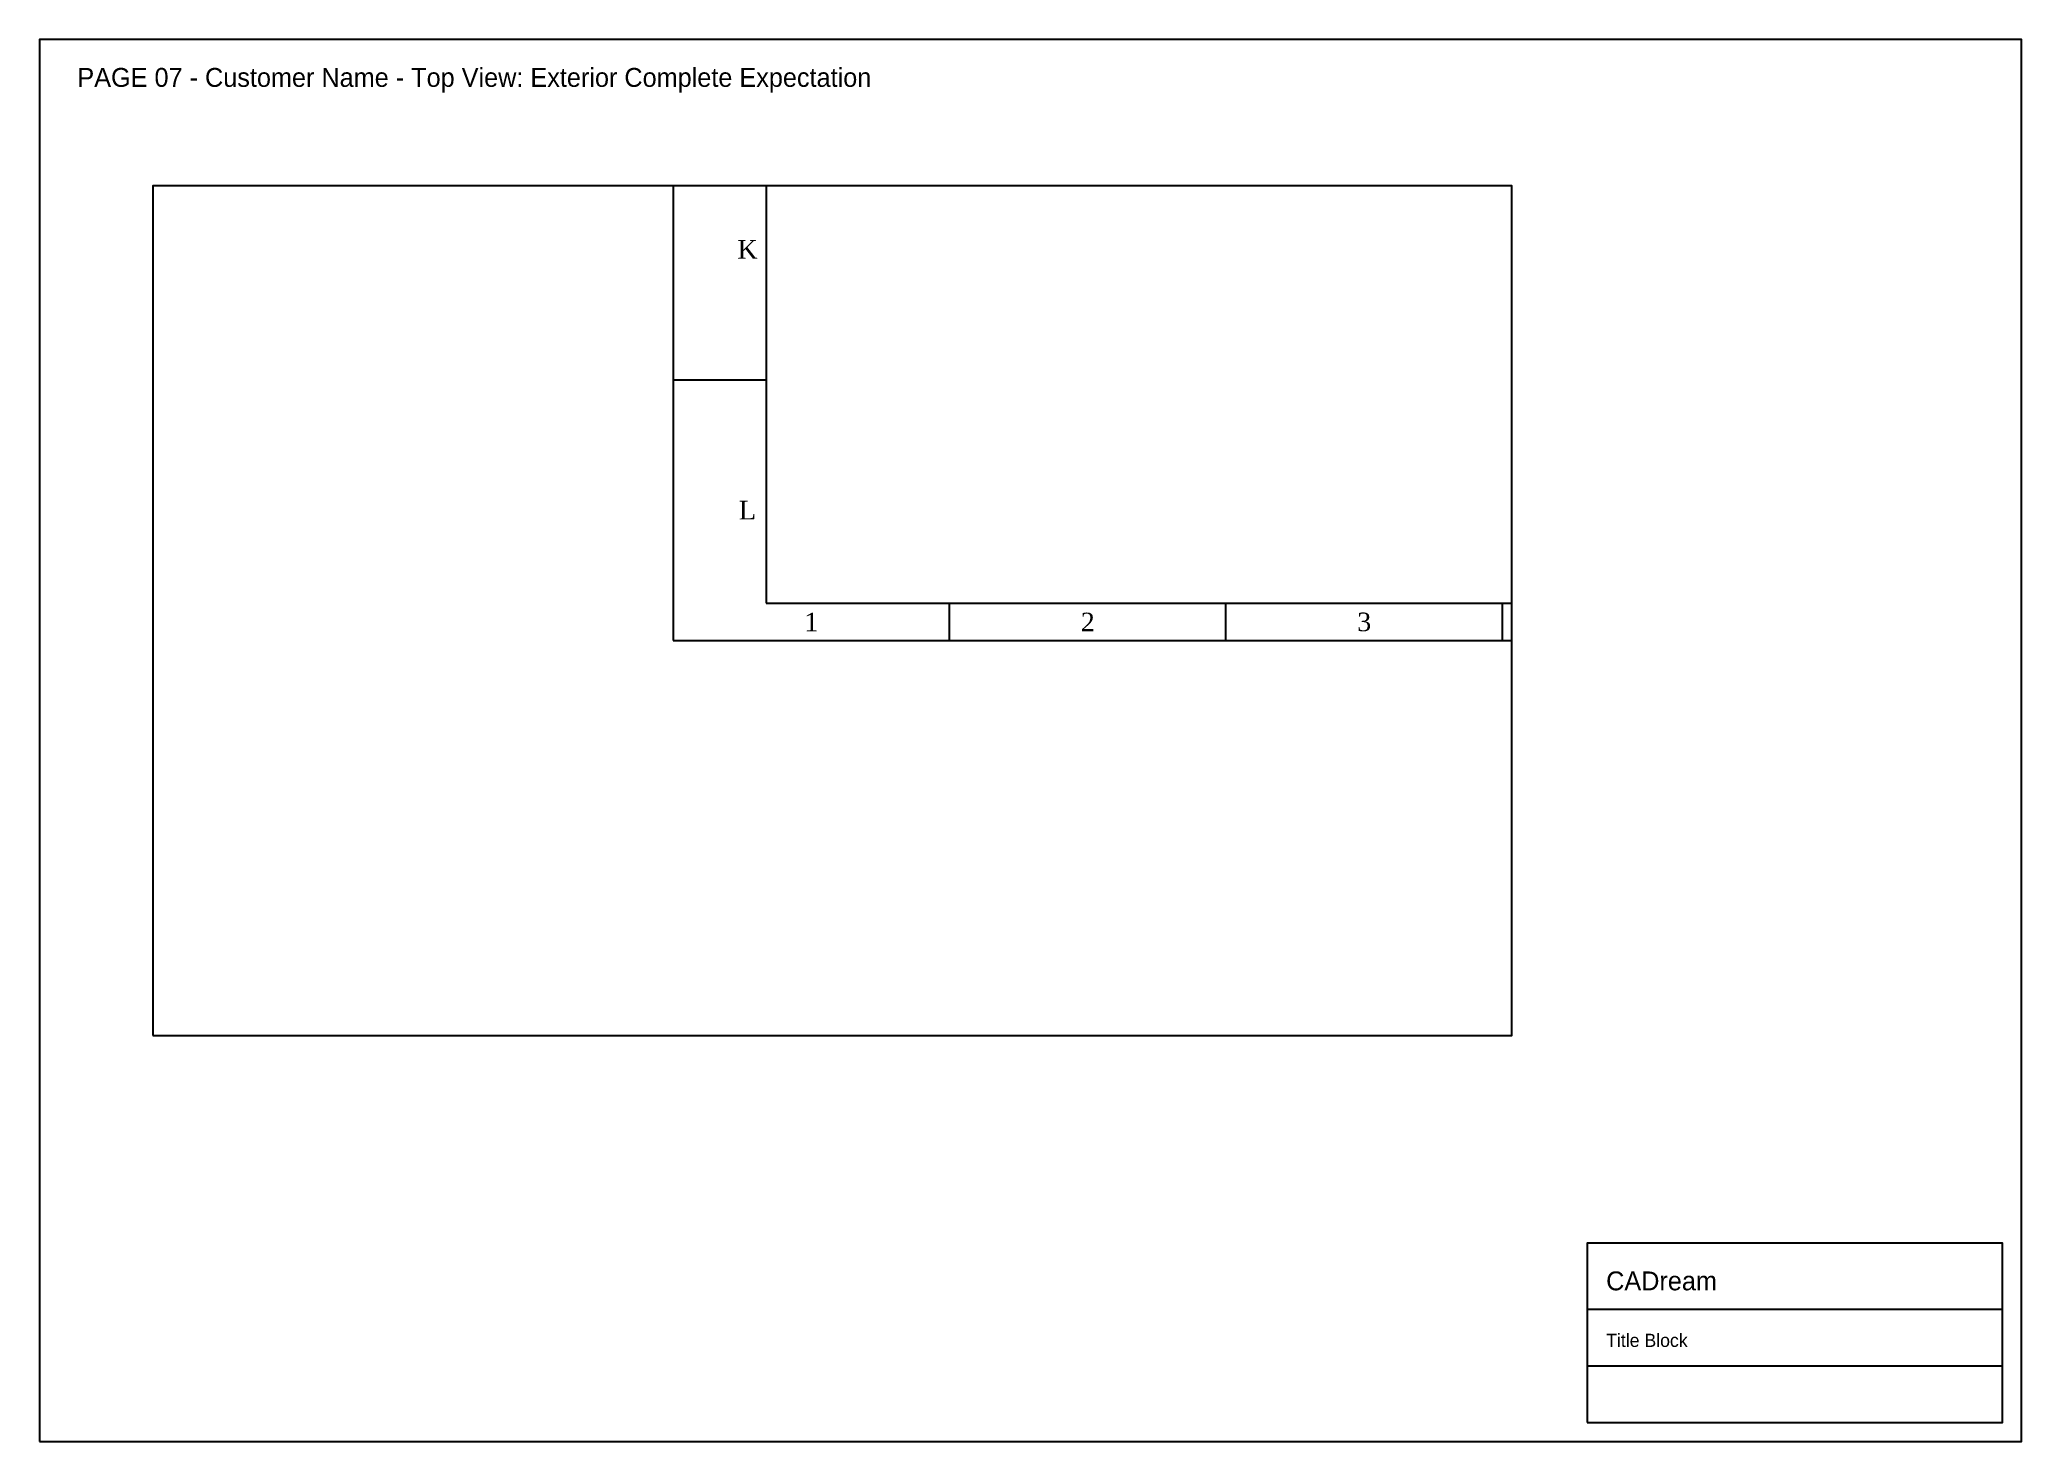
# Paper-space layout 'Layout1' of a CAD drawing. Header units: metres, sheet in millimetres. Extents: x 0 to 420, y 0 to 297.
# The model-space entities are those that its viewports show. They can reach past a viewport. Long polylines and large blocks are cut down to what shows.
import ezdxf
from ezdxf.enums import TextEntityAlignment as Align

# ---------------------------------------------------------------- set-up
doc = ezdxf.new("R2010")
doc.units = ezdxf.units.M
for name, color, linetype in [('SHEET_BORDER', 8, 'Continuous'), ('SHEET_TEXT', 5, 'Continuous'), ('SHEET_TITLEBLOCK', 7, 'Continuous'), ('SHEET_VIEWPORT_FRAME', 6, 'Continuous')]:
    doc.layers.add(name, color=color, linetype=linetype)
doc.styles.add('Times', font='times.ttf')

# ---------------------------------------------------------------- blocks, each defined once
blk = doc.blocks.new('CADREAM_TITLEBLOCK_TEMPLATE_V1')
at = {"layer": 'SHEET_TITLEBLOCK'}
for p, q in [((0, 24), (88, 24)), ((0, 12), (88, 12))]:
    blk.add_line(p, q, dxfattribs=at)
blk.add_lwpolyline([(0, 0), (88, 0), (88, 38), (0, 38)], close=True, dxfattribs=at)
for s, height, p in [('CADream', 4, (4, 28)), ('Title Block', 2.8, (4, 16))]:
    blk.add_text(s, height=height, dxfattribs=at).set_placement(p)
blk = doc.blocks.new('*U322')
at = {"color": 5}
blk.add_lwpolyline([(0, 0), (1189, 0), (1189, 841), (0, 841)], close=True, dxfattribs=at)

msp = doc.modelspace()

# ---------------------------------------------------------------- linework, layer by layer
at = {"color": 5}
for p, q in [((-233076, 255545), (-233076, -154955)), ((-245576, -124913), (-233076, -124913)), ((-233076, -154955), (343924, -154955)), ((-208420, -159955), (-208420, -154955)), ((-171264, -159955), (-171264, -154955)), ((-134107, -159955), (-134107, -154955))]:
    msp.add_line(p, q, dxfattribs=at)

# ---------------------------------------------------------------- block references
at = {"xscale": 500, "yscale": 500, "zscale": 500}
msp.add_blockref('*U322', (-245576, -159955), dxfattribs=at)

# ---------------------------------------------------------------- texts
at = {"color": 4, "style": 'Times'}
for s, p in [('K', (-235576, -107392)), ('L', (-235576, -142434)), ('1', (-226998, -157455)), ('2', (-189842, -157455)), ('3', (-152686, -157455))]:
    msp.add_text(s, height=2500, dxfattribs=at).set_placement(p, align=Align.MIDDLE)

psp = doc.layouts.get("Layout1")

# ---------------------------------------------------------------- linework, layer by layer
at = {"layer": 'SHEET_BORDER'}
psp.add_lwpolyline([(0, 0), (420, 0), (420, 297), (0, 297)], close=True, dxfattribs=at)
at = {"layer": 'SHEET_VIEWPORT_FRAME'}
psp.add_lwpolyline([(24, 86), (312, 86), (312, 266), (24, 266)], close=True, dxfattribs=at)

# ---------------------------------------------------------------- block references
at = {"layer": 'SHEET_TITLEBLOCK'}
psp.add_blockref('CADREAM_TITLEBLOCK_TEMPLATE_V1', (328, 4), dxfattribs=at)

# ---------------------------------------------------------------- texts
at = {"layer": 'SHEET_TEXT'}
psp.add_text('PAGE 07 - Customer Name - Top View: Exterior Complete Expectation', height=4, dxfattribs=at).set_placement((8, 287))

# ---------------------------------------------------------------- viewports
at = {"layer": 'SHEET_VIEWPORT_FRAME'}
psp.add_viewport(center=(168, 176), size=(288, 180), view_center_point=(-224174.24, -155952.6), view_height=114157.92, dxfattribs=at)

doc.saveas('drawing.dxf')
